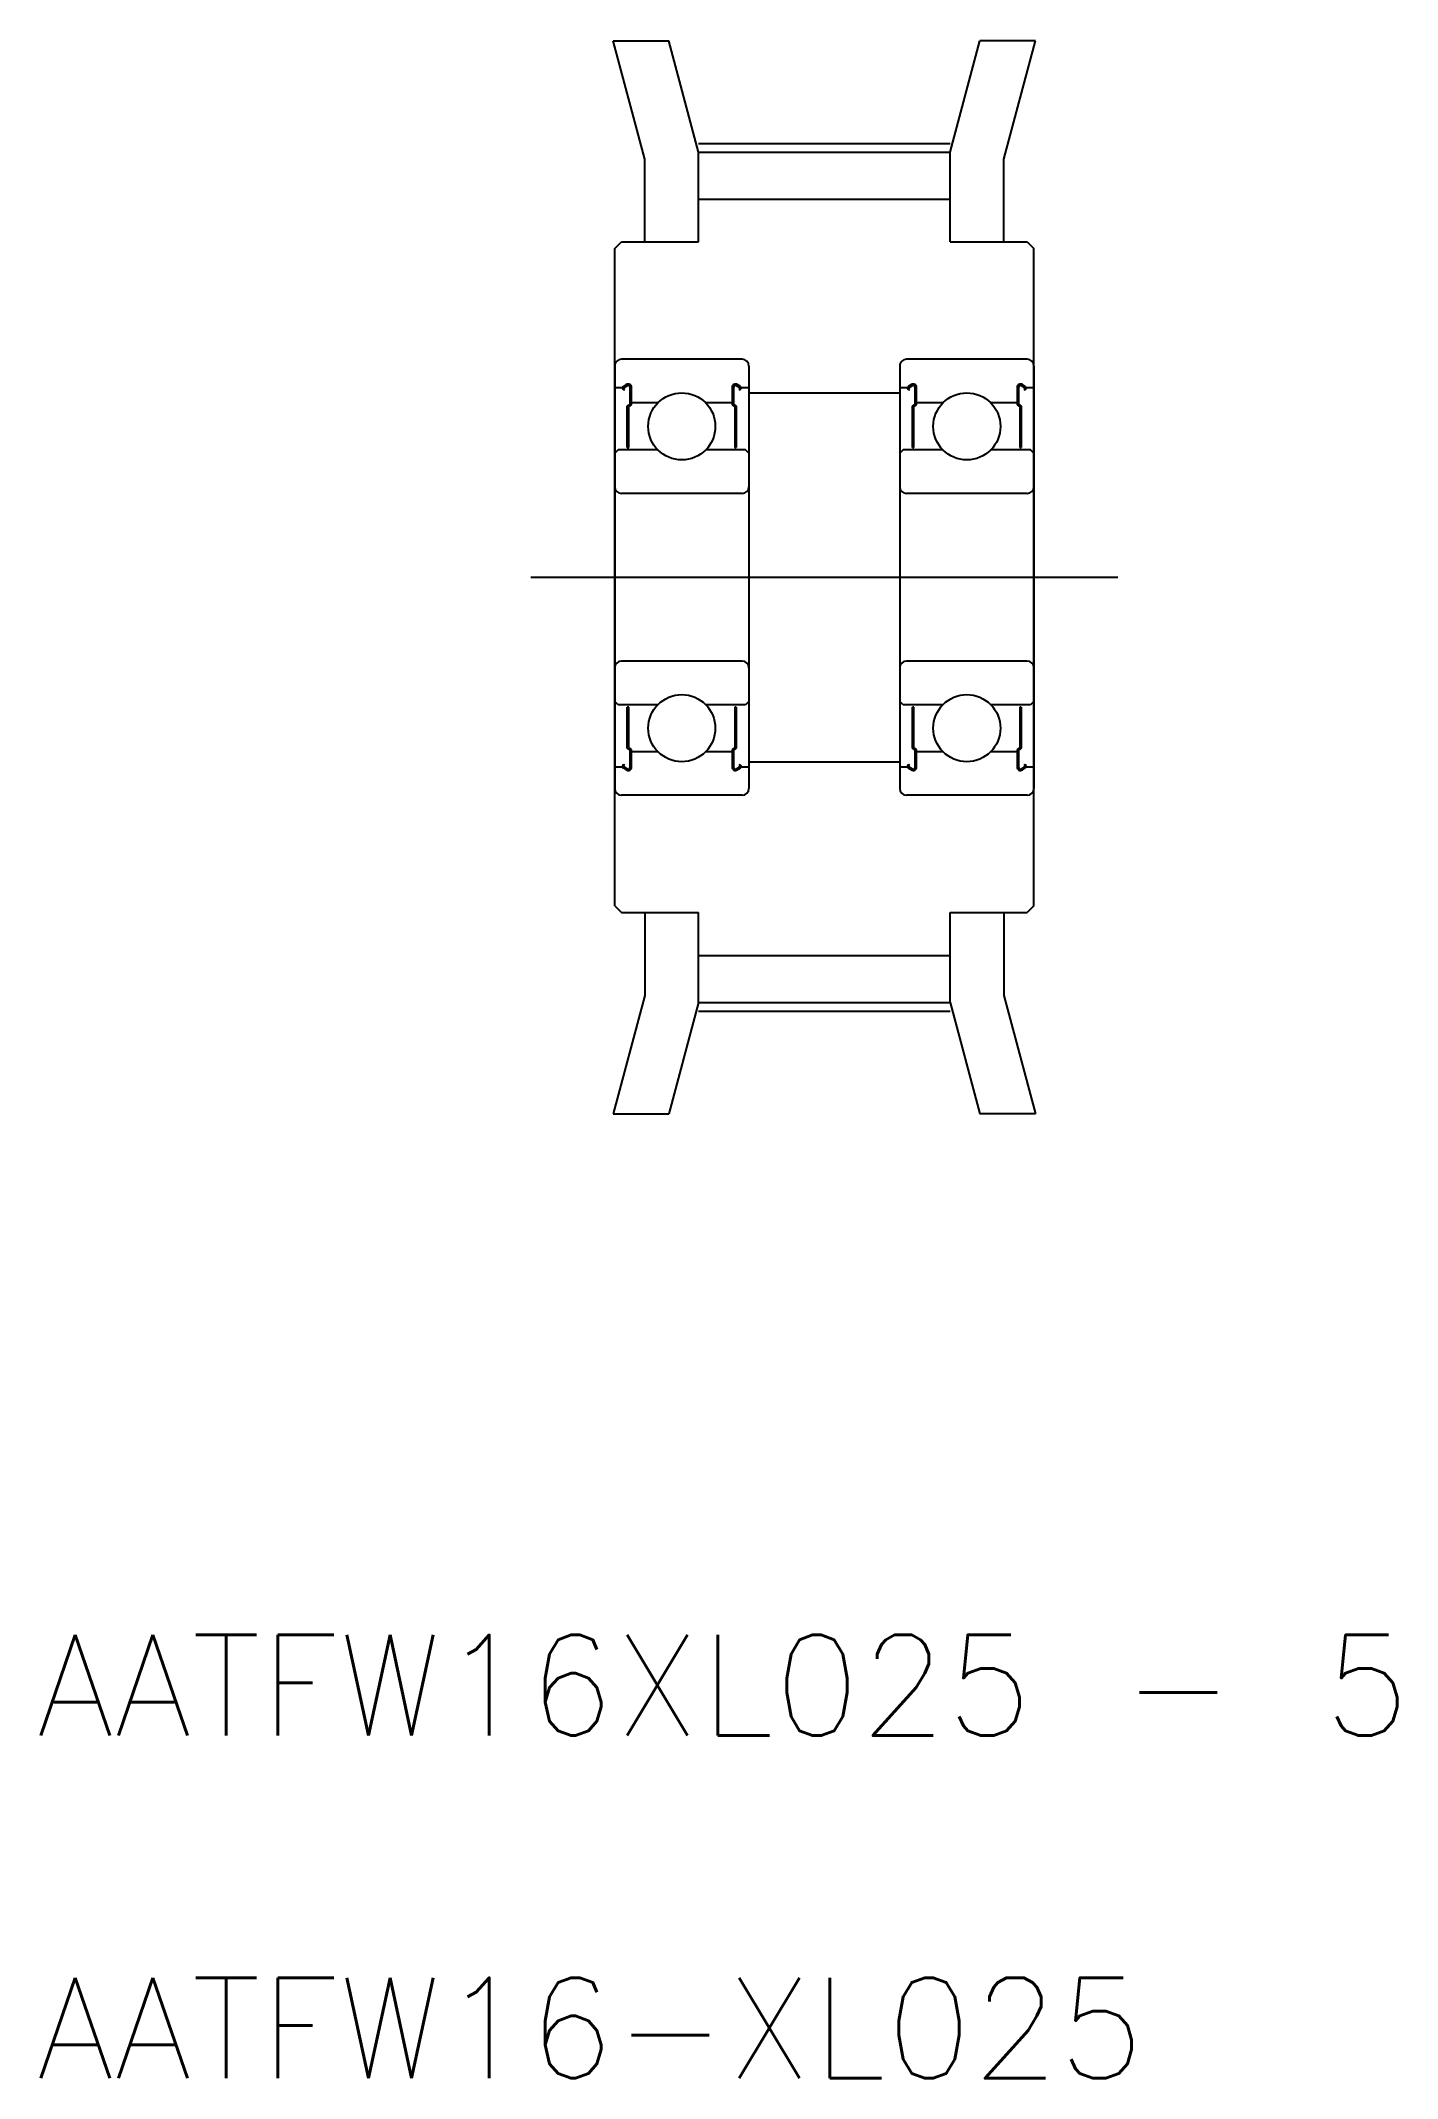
# Model space of a CAD drawing. Extents: x 22 to 62.4, y 0.3 to 61.1.
import ezdxf
from ezdxf.enums import TextEntityAlignment as Align

# ---------------------------------------------------------------- set-up
doc = ezdxf.new("R2010")
doc.units = 0
doc.linetypes.add('CENTER', pattern=[50.8, 31.75, -6.35, 6.35, -6.35])
doc.layers.get('0').update_dxf_attribs({"linetype": 'CONTINUOUS'})
doc.layers.add('CENTER', color=1, linetype='CONTINUOUS')
doc.styles.get("Standard").update_dxf_attribs({"font": 'txt.shx', "bigfont": 'bigfont.shx'})

msp = doc.modelspace()

# ---------------------------------------------------------------- linework, layer by layer
at = {"color": 7, "linetype": 'CONTINUOUS'}
for p, q in [((39.049, 61.077), (40.705, 61.077)), ((39.995, 57.547), (39.049, 61.077)), ((41.595, 57.757), (40.705, 61.077)), ((49.095, 57.757), (49.984, 61.077)), ((51.641, 61.077), (49.984, 61.077)), ((50.695, 57.547), (51.641, 61.077)), ((41.595, 57.757), (49.095, 57.757)), ((41.595, 55.077), (41.595, 57.757)), ((49.095, 55.077), (49.095, 57.757)), ((39.995, 55.077), (39.995, 57.547)), ((50.695, 55.077), (50.695, 57.547)), ((41.595, 56.357), (49.095, 56.357)), ((39.095, 54.877), (39.295, 55.077)), ((39.095, 35.277), (39.095, 54.877)), ((39.295, 55.077), (41.595, 55.077)), ((49.095, 55.077), (51.395, 55.077)), ((51.395, 55.077), (51.595, 54.877)), ((51.595, 35.277), (51.595, 54.877)), ((39.095, 51.378), (39.095, 38.777)), ((42.895, 51.577), (39.295, 51.577)), ((43.095, 51.377), (43.095, 38.777)), ((47.595, 51.378), (47.595, 38.777)), ((51.395, 51.577), (47.795, 51.577)), ((51.595, 51.377), (51.595, 38.777)), ((39.095, 50.757), (39.125, 50.727)), ((39.325, 50.727), (39.125, 50.727)), ((39.365, 50.659), (39.34, 50.684)), ((39.44, 50.823), (39.347, 50.762)), ((39.365, 50.659), (39.393, 50.688)), ((39.393, 50.688), (39.367, 50.713)), ((39.462, 50.79), (39.369, 50.728)), ((39.555, 50.238), (39.555, 50.74)), ((39.595, 50.218), (39.595, 50.74)), ((42.595, 50.74), (42.595, 50.218)), ((42.635, 50.74), (42.635, 50.238)), ((42.821, 50.728), (42.728, 50.79)), ((42.843, 50.762), (42.75, 50.823)), ((42.822, 50.713), (42.796, 50.688)), ((42.796, 50.688), (42.824, 50.659)), ((42.85, 50.684), (42.824, 50.659)), ((43.065, 50.727), (42.865, 50.727)), ((43.095, 50.757), (43.065, 50.727)), ((43.095, 50.577), (47.595, 50.577)), ((47.595, 50.757), (47.625, 50.727)), ((47.825, 50.727), (47.625, 50.727)), ((47.865, 50.659), (47.84, 50.684)), ((47.94, 50.823), (47.847, 50.762)), ((47.865, 50.659), (47.893, 50.688)), ((47.893, 50.688), (47.867, 50.713)), ((47.962, 50.79), (47.869, 50.728)), ((48.055, 50.238), (48.055, 50.74)), ((48.095, 50.218), (48.095, 50.74)), ((51.095, 50.74), (51.095, 50.218)), ((51.135, 50.74), (51.135, 50.238)), ((51.321, 50.728), (51.228, 50.79)), ((51.343, 50.762), (51.25, 50.823)), ((51.322, 50.713), (51.296, 50.688)), ((51.296, 50.688), (51.324, 50.659)), ((51.35, 50.684), (51.324, 50.659)), ((51.565, 50.727), (51.365, 50.727)), ((51.595, 50.757), (51.565, 50.727)), ((39.471, 50.176), (39.555, 50.238)), ((39.471, 48.95), (39.471, 50.176)), ((39.511, 50.155), (39.595, 50.218)), ((39.511, 48.95), (39.511, 50.155)), ((39.625, 50.277), (39.595, 50.307)), ((40.381, 50.277), (39.625, 50.277)), ((42.565, 50.277), (41.809, 50.277)), ((42.595, 50.307), (42.565, 50.277)), ((42.595, 50.218), (42.678, 50.155)), ((42.635, 50.238), (42.718, 50.176)), ((42.678, 50.155), (42.678, 48.95)), ((42.718, 50.176), (42.718, 48.95)), ((47.971, 50.176), (48.055, 50.238)), ((47.971, 48.95), (47.971, 50.176)), ((48.011, 50.155), (48.095, 50.218)), ((48.011, 48.95), (48.011, 50.155)), ((48.125, 50.277), (48.095, 50.307)), ((48.881, 50.277), (48.125, 50.277)), ((51.065, 50.277), (50.309, 50.277)), ((51.095, 50.307), (51.065, 50.277)), ((51.095, 50.218), (51.178, 50.155)), ((51.135, 50.238), (51.218, 50.176)), ((51.178, 50.155), (51.178, 48.95)), ((51.218, 50.176), (51.218, 48.95)), ((39.195, 48.877), (39.095, 48.777)), ((40.381, 48.877), (39.195, 48.877)), ((39.471, 48.95), (39.511, 48.95)), ((42.995, 48.877), (41.809, 48.877)), ((42.678, 48.95), (42.718, 48.95)), ((43.095, 48.777), (42.995, 48.877)), ((47.695, 48.877), (47.595, 48.777)), ((48.881, 48.877), (47.695, 48.877)), ((47.971, 48.95), (48.011, 48.95)), ((51.495, 48.877), (50.309, 48.877)), ((51.178, 48.95), (51.218, 48.95)), ((51.595, 48.777), (51.495, 48.877)), ((42.895, 47.577), (39.295, 47.577)), ((51.395, 47.577), (47.795, 47.577)), ((42.895, 42.577), (39.295, 42.577)), ((51.395, 42.577), (47.795, 42.577)), ((39.195, 41.277), (39.095, 41.377)), ((43.095, 41.377), (42.995, 41.277)), ((47.695, 41.277), (47.595, 41.377)), ((51.595, 41.377), (51.495, 41.277)), ((40.381, 41.277), (39.195, 41.277)), ((39.511, 41.205), (39.471, 41.205)), ((39.471, 39.979), (39.471, 41.205)), ((39.511, 39.999), (39.511, 41.205)), ((42.995, 41.277), (41.809, 41.277)), ((42.718, 41.205), (42.678, 41.205)), ((42.678, 41.205), (42.678, 39.999)), ((42.718, 41.205), (42.718, 39.979)), ((48.881, 41.277), (47.695, 41.277)), ((47.971, 39.979), (47.971, 41.205)), ((48.011, 41.205), (47.971, 41.205)), ((48.011, 39.999), (48.011, 41.205)), ((51.495, 41.277), (50.309, 41.277)), ((51.178, 41.205), (51.178, 39.999)), ((51.218, 41.205), (51.178, 41.205)), ((51.218, 41.205), (51.218, 39.979)), ((39.555, 39.917), (39.471, 39.979)), ((39.595, 39.937), (39.511, 39.999)), ((39.555, 39.415), (39.555, 39.917)), ((39.595, 39.415), (39.595, 39.937)), ((39.595, 39.847), (39.625, 39.877)), ((39.625, 39.877), (40.381, 39.877)), ((41.809, 39.877), (42.565, 39.877)), ((42.565, 39.877), (42.595, 39.847)), ((42.678, 39.999), (42.595, 39.937)), ((42.595, 39.937), (42.595, 39.415)), ((42.718, 39.979), (42.635, 39.917)), ((42.635, 39.917), (42.635, 39.415)), ((43.095, 39.577), (47.595, 39.577)), ((48.055, 39.917), (47.971, 39.979)), ((48.095, 39.937), (48.011, 39.999)), ((48.055, 39.415), (48.055, 39.917)), ((48.095, 39.415), (48.095, 39.937)), ((48.095, 39.847), (48.125, 39.877)), ((48.125, 39.877), (48.881, 39.877)), ((50.309, 39.877), (51.065, 39.877)), ((51.065, 39.877), (51.095, 39.847)), ((51.178, 39.999), (51.095, 39.937)), ((51.095, 39.937), (51.095, 39.415)), ((51.218, 39.979), (51.135, 39.917)), ((51.135, 39.917), (51.135, 39.415)), ((39.095, 39.397), (39.125, 39.427)), ((39.125, 39.427), (39.325, 39.427)), ((39.34, 39.47), (39.365, 39.495)), ((39.347, 39.393), (39.44, 39.331)), ((39.393, 39.466), (39.365, 39.495)), ((39.367, 39.442), (39.393, 39.466)), ((39.369, 39.426), (39.462, 39.365)), ((42.728, 39.365), (42.821, 39.426)), ((42.75, 39.331), (42.843, 39.393)), ((42.824, 39.495), (42.796, 39.466)), ((42.796, 39.466), (42.822, 39.442)), ((42.824, 39.495), (42.85, 39.47)), ((42.865, 39.427), (43.065, 39.427)), ((43.095, 39.397), (43.065, 39.427)), ((47.595, 39.397), (47.625, 39.427)), ((47.625, 39.427), (47.825, 39.427)), ((47.84, 39.47), (47.865, 39.495)), ((47.847, 39.393), (47.94, 39.331)), ((47.893, 39.466), (47.865, 39.495)), ((47.867, 39.442), (47.893, 39.466)), ((47.869, 39.426), (47.962, 39.365)), ((51.228, 39.365), (51.321, 39.426)), ((51.25, 39.331), (51.343, 39.393)), ((51.324, 39.495), (51.296, 39.466)), ((51.296, 39.466), (51.322, 39.442)), ((51.324, 39.495), (51.35, 39.47)), ((51.365, 39.427), (51.565, 39.427)), ((51.595, 39.397), (51.565, 39.427)), ((42.895, 38.577), (39.295, 38.577)), ((51.395, 38.577), (47.795, 38.577)), ((39.095, 35.277), (39.295, 35.077)), ((51.595, 35.277), (51.395, 35.077)), ((39.295, 35.077), (41.595, 35.077)), ((39.995, 35.077), (39.995, 32.608)), ((41.595, 32.397), (41.595, 35.077)), ((49.095, 35.077), (51.395, 35.077)), ((49.095, 32.397), (49.095, 35.077)), ((50.695, 35.077), (50.695, 32.608)), ((41.595, 33.797), (49.095, 33.797)), ((39.995, 32.608), (39.049, 29.077)), ((41.595, 32.397), (40.705, 29.077)), ((41.595, 32.397), (49.095, 32.397)), ((49.095, 32.397), (49.984, 29.077)), ((50.695, 32.608), (51.641, 29.077)), ((39.049, 29.077), (40.705, 29.077)), ((51.641, 29.077), (49.984, 29.077))]:
    msp.add_line(p, q, dxfattribs=at)
for centre in [(41.095, 49.577), (49.595, 49.577), (41.095, 40.577), (49.595, 40.577)]:
    msp.add_circle(centre, 1, dxfattribs=at)
for centre, radius, start, end in [((39.295, 51.377), 0.2, 90, 180.00001), ((42.895, 51.377), 0.2, 0, 90), ((47.795, 51.377), 0.2, 90, 180.00001), ((51.395, 51.377), 0.2, 0, 90), ((39.374, 50.72), 0.05, 123.51921, 226.06067), ((39.374, 50.72), 0.01, 123.5173, 226.06062), ((39.495, 50.74), 0.1, 0, 123.51926), ((39.495, 50.74), 0.06, 0, 123.519), ((42.695, 50.74), 0.1, 56.48067, 179.99989), ((42.695, 50.74), 0.06, 56.48097, 179.99989), ((42.815, 50.72), 0.01, 313.93921, 56.48267), ((42.815, 50.72), 0.05, 313.93921, 56.4807), ((47.874, 50.72), 0.05, 123.51921, 226.06067), ((47.874, 50.72), 0.01, 123.5173, 226.06062), ((47.995, 50.74), 0.1, 0, 123.51926), ((47.995, 50.74), 0.06, 0, 123.519), ((51.195, 50.74), 0.1, 56.48067, 179.99989), ((51.195, 50.74), 0.06, 56.48097, 179.99989), ((51.315, 50.72), 0.01, 313.93921, 56.48267), ((51.315, 50.72), 0.05, 313.93921, 56.4807), ((39.295, 47.777), 0.2, 180.00001, 270), ((42.895, 47.777), 0.2, 270, 0), ((47.795, 47.777), 0.2, 180.00001, 270), ((51.395, 47.777), 0.2, 270, 0), ((39.295, 42.377), 0.2, 90, 180), ((42.895, 42.377), 0.2, 0, 90), ((47.795, 42.377), 0.2, 90, 180), ((51.395, 42.377), 0.2, 0, 90), ((39.374, 39.434), 0.05, 133.93896, 236.48021), ((39.374, 39.434), 0.01, 133.93744, 236.47961), ((39.495, 39.415), 0.1, 236.48053, 0), ((39.495, 39.415), 0.06, 236.48065, 0), ((42.695, 39.415), 0.1, 179.99995, 303.51929), ((42.695, 39.415), 0.06, 179.99995, 303.51929), ((42.815, 39.434), 0.01, 303.52026, 46.06253), ((42.815, 39.434), 0.05, 303.51953, 46.061), ((47.874, 39.434), 0.05, 133.93896, 236.48021), ((47.874, 39.434), 0.01, 133.93744, 236.47961), ((47.995, 39.415), 0.1, 236.48053, 0), ((47.995, 39.415), 0.06, 236.48065, 0), ((51.195, 39.415), 0.1, 179.99995, 303.51929), ((51.195, 39.415), 0.06, 179.99995, 303.51929), ((51.315, 39.434), 0.01, 303.52026, 46.06253), ((51.315, 39.434), 0.05, 303.51953, 46.061), ((39.295, 38.777), 0.2, 180, 270), ((42.895, 38.777), 0.2, 270, 0), ((47.795, 38.777), 0.2, 180, 270), ((51.395, 38.777), 0.2, 270, 0)]:
    msp.add_arc(centre, radius, start, end, dxfattribs=at)
at = {"layer": 'CENTER', "color": 1, "linetype": 'CENTER'}
for p, q in [((41.595, 58.012), (49.095, 58.012)), ((36.595, 45.077), (54.095, 45.077)), ((37.595, 45.077), (53.095, 45.077)), ((37.595, 45.077), (53.095, 45.077)), ((41.595, 32.142), (49.095, 32.142))]:
    msp.add_line(p, q, dxfattribs=at)

# ---------------------------------------------------------------- texts
at = {"color": 7, "linetype": 'CONTINUOUS'}
for s, p in [('AATFW16XL025 - 5', (21.852, 9.634)), ('AATFW16-XL025', (21.852, -0.586))]:
    msp.add_text(s, height=3, dxfattribs=at).set_placement(p, align=Align.BOTTOM_LEFT)

doc.saveas('drawing.dxf')
